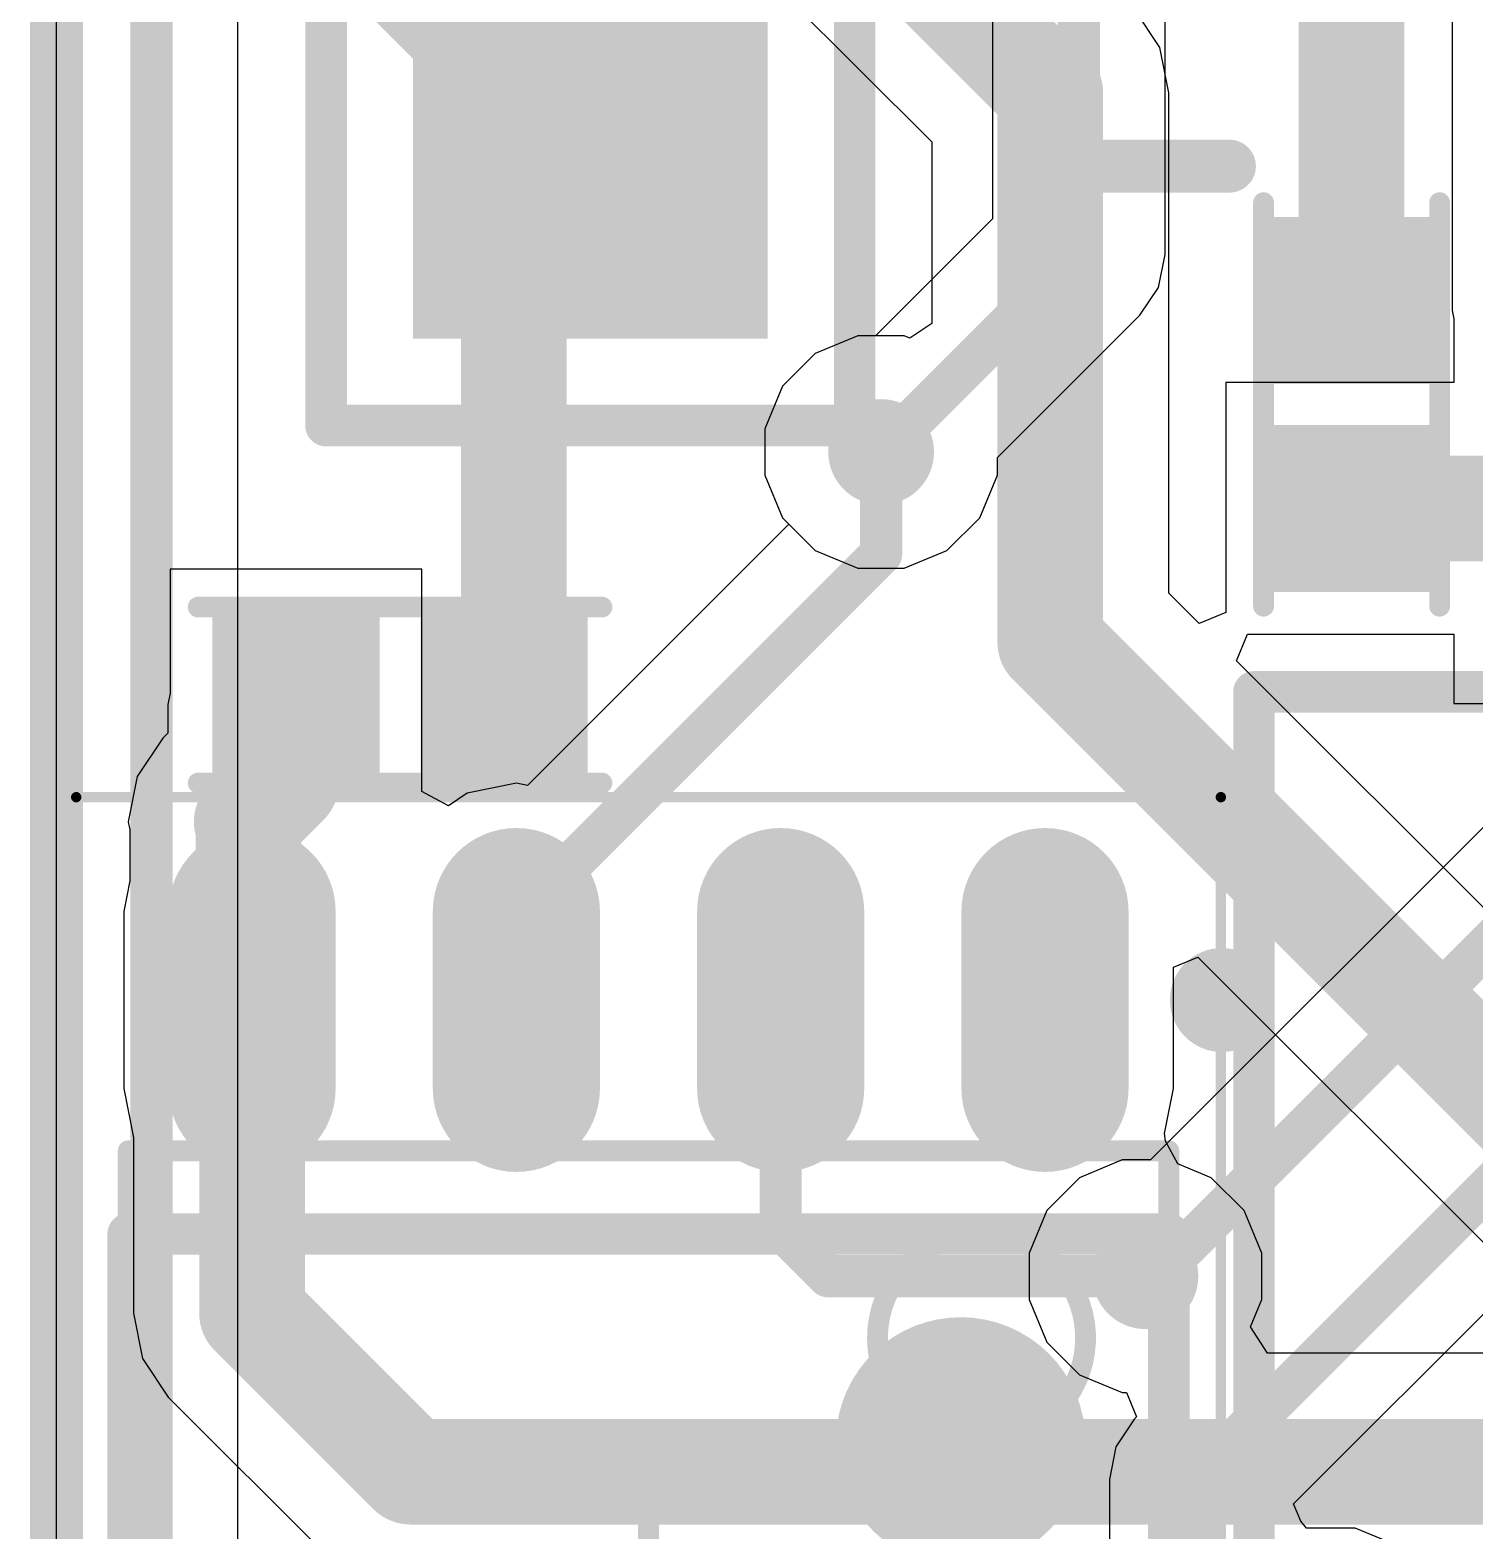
# Model space of a CAD drawing. Header units: millimetres. Extents: x -0.01 to 1.06, y -0.37 to 1.79.
# Drawn here: x -0.005 to 0.2683, y 0.5381 to 0.8222 of the extents above; entities that cross this region are included whole.
import ezdxf

# ---------------------------------------------------------------- set-up
doc = ezdxf.new("R2010")
doc.units = ezdxf.units.MM
doc.header["$MEASUREMENT"] = 0
for name, color, linetype in [('BottomLayer', 5, 'Continuous'), ('BottomOverlay', 54, 'Continuous'), ('BottomSolder', 6, 'Continuous'), ('Mechanical1', 6, 'Continuous'), ('Mechanical13', 56, 'Continuous'), ('Mechanical15', 56, 'Continuous'), ('MultiLayer', 9, 'Continuous'), ('PadHoleLayer', 156, 'Continuous'), ('TopLayer', 1, 'Continuous'), ('TopOverlay', 2, 'Continuous'), ('TopPaste', 8, 'Continuous'), ('TopSolder', 216, 'Continuous'), ('ViaHoleLayer', 16, 'Continuous')]:
    doc.layers.add(name, color=color, linetype=linetype)

# ---------------------------------------------------------------- blocks, each defined once
blk = doc.blocks.new('SOIC08_31')
at = {"layer": 'TopLayer'}
h = blk.add_hatch(color=1, dxfattribs=at)
edge = h.paths.add_edge_path()
edge.add_arc((-0.09055, 0.075), 0.01181, 270, 450)
edge.add_line((-0.09055, 0.08681), (-0.12402, 0.08681))
edge.add_arc((-0.12402, 0.075), 0.01181, 90, 270)
edge.add_line((-0.12402, 0.06319), (-0.09055, 0.06319))
h = blk.add_hatch(color=1, dxfattribs=at)
edge = h.paths.add_edge_path()
edge.add_arc((-0.09055, 0.025), 0.01181, 270, 450)
edge.add_line((-0.09055, 0.03681), (-0.12402, 0.03681))
edge.add_arc((-0.12402, 0.025), 0.01181, 90, 270)
edge.add_line((-0.12402, 0.01319), (-0.09055, 0.01319))
h = blk.add_hatch(color=1, dxfattribs=at)
edge = h.paths.add_edge_path()
edge.add_arc((-0.09055, -0.025), 0.01181, 270, 450)
edge.add_line((-0.09055, -0.01319), (-0.12402, -0.01319))
edge.add_arc((-0.12402, -0.025), 0.01181, 90, 270)
edge.add_line((-0.12402, -0.03681), (-0.09055, -0.03681))
h = blk.add_hatch(color=1, dxfattribs=at)
edge = h.paths.add_edge_path()
edge.add_arc((-0.09055, -0.075), 0.01181, 270, 450)
edge.add_line((-0.09055, -0.06319), (-0.12402, -0.06319))
edge.add_arc((-0.12402, -0.075), 0.01181, 90, 270)
edge.add_line((-0.12402, -0.08681), (-0.09055, -0.08681))
at = {"layer": 'TopPaste'}
h = blk.add_hatch(color=8, dxfattribs=at)
edge = h.paths.add_edge_path()
edge.add_arc((-0.09055, 0.075), 0.01181, 270, 450)
edge.add_line((-0.09055, 0.08681), (-0.12402, 0.08681))
edge.add_arc((-0.12402, 0.075), 0.01181, 90, 270)
edge.add_line((-0.12402, 0.06319), (-0.09055, 0.06319))
h = blk.add_hatch(color=8, dxfattribs=at)
edge = h.paths.add_edge_path()
edge.add_arc((-0.09055, 0.025), 0.01181, 270, 450)
edge.add_line((-0.09055, 0.03681), (-0.12402, 0.03681))
edge.add_arc((-0.12402, 0.025), 0.01181, 90, 270)
edge.add_line((-0.12402, 0.01319), (-0.09055, 0.01319))
h = blk.add_hatch(color=8, dxfattribs=at)
edge = h.paths.add_edge_path()
edge.add_arc((-0.09055, -0.025), 0.01181, 270, 450)
edge.add_line((-0.09055, -0.01319), (-0.12402, -0.01319))
edge.add_arc((-0.12402, -0.025), 0.01181, 90, 270)
edge.add_line((-0.12402, -0.03681), (-0.09055, -0.03681))
h = blk.add_hatch(color=8, dxfattribs=at)
edge = h.paths.add_edge_path()
edge.add_arc((-0.09055, -0.075), 0.01181, 270, 450)
edge.add_line((-0.09055, -0.06319), (-0.12402, -0.06319))
edge.add_arc((-0.12402, -0.075), 0.01181, 90, 270)
edge.add_line((-0.12402, -0.08681), (-0.09055, -0.08681))
at = {"layer": 'TopSolder'}
h = blk.add_hatch(color=216, dxfattribs=at)
edge = h.paths.add_edge_path()
edge.add_arc((-0.09055, 0.075), 0.01581, 270, 450)
edge.add_line((-0.09055, 0.09081), (-0.12402, 0.09081))
edge.add_arc((-0.12402, 0.075), 0.01581, 90, 270)
edge.add_line((-0.12402, 0.05919), (-0.09055, 0.05919))
h = blk.add_hatch(color=216, dxfattribs=at)
edge = h.paths.add_edge_path()
edge.add_arc((-0.09055, 0.025), 0.01581, 270, 450)
edge.add_line((-0.09055, 0.04081), (-0.12402, 0.04081))
edge.add_arc((-0.12402, 0.025), 0.01581, 90, 270)
edge.add_line((-0.12402, 0.00919), (-0.09055, 0.00919))
h = blk.add_hatch(color=216, dxfattribs=at)
edge = h.paths.add_edge_path()
edge.add_arc((-0.09055, -0.025), 0.01581, 270, 450)
edge.add_line((-0.09055, -0.00919), (-0.12402, -0.00919))
edge.add_arc((-0.12402, -0.025), 0.01581, 90, 270)
edge.add_line((-0.12402, -0.04081), (-0.09055, -0.04081))
h = blk.add_hatch(color=216, dxfattribs=at)
edge = h.paths.add_edge_path()
edge.add_arc((-0.09055, -0.075), 0.01581, 270, 450)
edge.add_line((-0.09055, -0.05919), (-0.12402, -0.05919))
edge.add_arc((-0.12402, -0.075), 0.01581, 90, 270)
edge.add_line((-0.12402, -0.09081), (-0.09055, -0.09081))
at = {"layer": 'Mechanical13', "const_width": 0.00394}
for points in [[(-0.07874, -0.09843), (-0.07874, 0.09843)], [(0.07874, 0.09843), (-0.07874, 0.09843)], [(0.07874, -0.09843), (-0.07874, -0.09843)]]:
    blk.add_lwpolyline(points, dxfattribs=at)
at = {"layer": 'Mechanical13'}
for points, const_width in [([(-0.07972, 0.09843, 1), (-0.07776, 0.09843, 1)], 0.00197), ([(-0.07972, 0.09843, 1), (-0.07776, 0.09843, 1)], 0.00197), ([(-0.02362, 0.06299, 1), (-0.06299, 0.06299, 1)], 0.00394), ([(-0.06398, 0.06299, 1), (-0.06201, 0.06299, 1)], 0.00197), ([(-0.02461, 0.06299, 1), (-0.02264, 0.06299, 1)], 0.00197), ([(-0.07972, -0.09843, 1), (-0.07776, -0.09843, 1)], 0.00197), ([(-0.07972, -0.09843, 1), (-0.07776, -0.09843, 1)], 0.00197)]:
    blk.add_lwpolyline(points, format="xyb", close=True, dxfattribs=dict(at, const_width=const_width))
at = {"layer": 'Mechanical15'}
for points, const_width in [([(-0.14567, -0.10827), (-0.14567, 0.10827)], 0.00197), ([(0.14567, 0.10827), (-0.14567, 0.10827)], 0.00197), ([(0.01969, 0), (-0.01969, 0)], 0.00394), ([(0.14567, -0.10827), (-0.14567, -0.10827)], 0.00197)]:
    blk.add_lwpolyline(points, dxfattribs=dict(at, const_width=const_width))
for points, const_width in [([(-0.14616, 0.10827, 1), (-0.14518, 0.10827, 1)], 0.000984), ([(-0.14616, 0.10827, 1), (-0.14518, 0.10827, 1)], 0.000984), ([(-0.02067, 0, 1), (-0.0187, 0, 1)], 0.00197), ([(-0.14616, -0.10827, 1), (-0.14518, -0.10827, 1)], 0.000984), ([(-0.14616, -0.10827, 1), (-0.14518, -0.10827, 1)], 0.000984)]:
    blk.add_lwpolyline(points, format="xyb", close=True, dxfattribs=dict(at, const_width=const_width))
at = {"layer": 'TopOverlay'}
for points, const_width in [([(-0.10236, 0.10846, 1), (-0.1122, 0.10846, 1)], 0.00984), ([(-0.11467, 0.10846, 1), (-0.10974, 0.10846, 1)], 0.00492), ([(-0.10482, 0.10846, 1), (-0.0999, 0.10846, 1)], 0.00492), ([(-0.06496, 0.09843, 1), (-0.06102, 0.09843, 1)], 0.00394), ([(-0.06496, 0.09843, 1), (-0.06102, 0.09843, 1)], 0.00394), ([(-0.01181, 0.05906, 1), (-0.03543, 0.05906, 1)], 0.02362), ([(-0.04134, 0.05906, 1), (-0.02953, 0.05906, 1)], 0.01181), ([(-0.01772, 0.05906, 1), (-0.00591, 0.05906, 1)], 0.01181), ([(-0.06496, -0.09843, 1), (-0.06102, -0.09843, 1)], 0.00394), ([(-0.06496, -0.09843, 1), (-0.06102, -0.09843, 1)], 0.00394)]:
    blk.add_lwpolyline(points, format="xyb", close=True, dxfattribs=dict(at, const_width=const_width))
at = {"layer": 'TopOverlay', "const_width": 0.00787}
for points in [[(-0.06299, -0.09843), (-0.06299, 0.09843)], [(0.06299, 0.09843), (-0.06299, 0.09843)], [(0.06299, -0.09843), (-0.06299, -0.09843)]]:
    blk.add_lwpolyline(points, dxfattribs=at)
blk = doc.blocks.new('CHAVE_TACT_SMD___1_34')
at = {"layer": 'TopOverlay', "const_width": 0.00787}
for points in [[(-0.1122, 0.0748), (0.1122, 0.0748)], [(0.1122, 0.0748), (0.1122, -0.07087)]]:
    blk.add_lwpolyline(points, dxfattribs=at)
at = {"layer": 'TopOverlay', "const_width": 0.00394}
blk.add_lwpolyline([(0.11024, 0.0748, 1), (0.11417, 0.0748, 1)], format="xyb", close=True, dxfattribs=at)
blk.add_lwpolyline([(0.11024, 0.0748, 1), (0.11417, 0.0748, 1)], format="xyb", close=True, dxfattribs=at)
blk = doc.blocks.new('HDR1X2_42')
at = {"layer": 'BottomLayer'}
blk.add_hatch(color=5, dxfattribs=at).paths.add_polyline_path([(-0.02953, 0.02953), (0.02953, 0.02953), (0.02953, -0.02953), (-0.02953, -0.02953)])
h = blk.add_hatch(color=5, dxfattribs=at)
edge = h.paths.add_edge_path()
edge.add_arc((0.1, 0), 0.02953, 0, 360)
at = {"layer": 'BottomSolder'}
blk.add_hatch(color=6, dxfattribs=at).paths.add_polyline_path([(-0.03353, 0.03353), (0.03353, 0.03353), (0.03353, -0.03353), (-0.03353, -0.03353)])
h = blk.add_hatch(color=6, dxfattribs=at)
edge = h.paths.add_edge_path()
edge.add_arc((0.1, 0), 0.03353, 0, 360)
at = {"layer": 'MultiLayer'}
blk.add_hatch(color=9, dxfattribs=at).paths.add_polyline_path([(-0.02953, 0.02953), (0.02953, 0.02953), (0.02953, -0.02953), (-0.02953, -0.02953)])
h = blk.add_hatch(color=9, dxfattribs=at)
edge = h.paths.add_edge_path()
edge.add_arc((0.1, 0), 0.02953, 0, 360)
at = {"layer": 'PadHoleLayer'}
h = blk.add_hatch(color=156, dxfattribs=at)
edge = h.paths.add_edge_path()
edge.add_arc((0, 0), 0.01772, 0, 360)
h = blk.add_hatch(color=156, dxfattribs=at)
edge = h.paths.add_edge_path()
edge.add_arc((0.1, 0), 0.01772, 0, 360)
at = {"layer": 'TopLayer'}
blk.add_hatch(color=1, dxfattribs=at).paths.add_polyline_path([(-0.02953, 0.02953), (0.02953, 0.02953), (0.02953, -0.02953), (-0.02953, -0.02953)])
h = blk.add_hatch(color=1, dxfattribs=at)
edge = h.paths.add_edge_path()
edge.add_arc((0.1, 0), 0.02953, 0, 360)
at = {"layer": 'TopSolder'}
blk.add_hatch(color=216, dxfattribs=at).paths.add_polyline_path([(-0.03353, 0.03353), (0.03353, 0.03353), (0.03353, -0.03353), (-0.03353, -0.03353)])
h = blk.add_hatch(color=216, dxfattribs=at)
edge = h.paths.add_edge_path()
edge.add_arc((0.1, 0), 0.03353, 0, 360)
at = {"layer": 'TopOverlay', "const_width": 0.00787}
for points in [[(-0.05, 0.05), (0.15, 0.05)], [(-0.05, 0.05), (-0.05, -0.05)], [(0.15, 0.05), (0.15, -0.05)], [(-0.05, -0.05), (0.15, -0.05)]]:
    blk.add_lwpolyline(points, dxfattribs=at)
at = {"layer": 'TopOverlay', "const_width": 0.00394}
for points in [[(-0.05197, 0.05, 1), (-0.04803, 0.05, 1)], [(-0.05197, 0.05, 1), (-0.04803, 0.05, 1)], [(0.14803, 0.05, 1), (0.15197, 0.05, 1)], [(0.14803, 0.05, 1), (0.15197, 0.05, 1)], [(-0.05197, -0.05, 1), (-0.04803, -0.05, 1)], [(-0.05197, -0.05, 1), (-0.04803, -0.05, 1)], [(0.14803, -0.05, 1), (0.15197, -0.05, 1)], [(0.14803, -0.05, 1), (0.15197, -0.05, 1)]]:
    blk.add_lwpolyline(points, format="xyb", close=True, dxfattribs=at)
blk = doc.blocks.new('CAP_0402_48')
at = {"layer": 'TopLayer'}
for points in [[(-0.0315, -0.01181), (-0.0315, 0.01181), (-0.00787, 0.01181), (-0.00787, -0.01181)], [(0.00787, -0.01181), (0.00787, 0.01181), (0.0315, 0.01181), (0.0315, -0.01181)]]:
    blk.add_hatch(color=1, dxfattribs=at).paths.add_polyline_path(points)
at = {"layer": 'TopPaste'}
for points in [[(-0.0315, -0.01181), (-0.0315, 0.01181), (-0.00787, 0.01181), (-0.00787, -0.01181)], [(0.00787, -0.01181), (0.00787, 0.01181), (0.0315, 0.01181), (0.0315, -0.01181)]]:
    blk.add_hatch(color=8, dxfattribs=at).paths.add_polyline_path(points)
at = {"layer": 'TopSolder'}
for points in [[(-0.0355, -0.01581), (-0.0355, 0.01581), (-0.00387, 0.01581), (-0.00387, -0.01581)], [(0.00387, -0.01581), (0.00387, 0.01581), (0.0355, 0.01581), (0.0355, -0.01581)]]:
    blk.add_hatch(color=216, dxfattribs=at).paths.add_polyline_path(points)
at = {"layer": 'TopOverlay', "const_width": 0.00394}
for points in [[(0.03819, 0.01665), (-0.03819, 0.01665)], [(0.03819, -0.01665), (-0.03819, -0.01665)]]:
    blk.add_lwpolyline(points, dxfattribs=at)
at = {"layer": 'TopOverlay', "const_width": 0.00197}
for points in [[(-0.03917, 0.01665, 1), (-0.0372, 0.01665, 1)], [(0.0372, 0.01665, 1), (0.03917, 0.01665, 1)], [(-0.03917, -0.01665, 1), (-0.0372, -0.01665, 1)], [(0.0372, -0.01665, 1), (0.03917, -0.01665, 1)]]:
    blk.add_lwpolyline(points, format="xyb", close=True, dxfattribs=at)
blk = doc.blocks.new('CAP_0402_50')
at = {"layer": 'TopLayer'}
for points in [[(-0.0315, -0.01181), (-0.0315, 0.01181), (-0.00787, 0.01181), (-0.00787, -0.01181)], [(0.00787, -0.01181), (0.00787, 0.01181), (0.0315, 0.01181), (0.0315, -0.01181)]]:
    blk.add_hatch(color=1, dxfattribs=at).paths.add_polyline_path(points)
at = {"layer": 'TopPaste'}
for points in [[(-0.0315, -0.01181), (-0.0315, 0.01181), (-0.00787, 0.01181), (-0.00787, -0.01181)], [(0.00787, -0.01181), (0.00787, 0.01181), (0.0315, 0.01181), (0.0315, -0.01181)]]:
    blk.add_hatch(color=8, dxfattribs=at).paths.add_polyline_path(points)
at = {"layer": 'TopSolder'}
for points in [[(-0.0355, -0.01581), (-0.0355, 0.01581), (-0.00387, 0.01581), (-0.00387, -0.01581)], [(0.00387, -0.01581), (0.00387, 0.01581), (0.0355, 0.01581), (0.0355, -0.01581)]]:
    blk.add_hatch(color=216, dxfattribs=at).paths.add_polyline_path(points)
at = {"layer": 'TopOverlay', "const_width": 0.00394}
for points in [[(-0.03819, 0.01665), (0.03819, 0.01665)], [(-0.03819, -0.01665), (0.03819, -0.01665)]]:
    blk.add_lwpolyline(points, dxfattribs=at)
at = {"layer": 'TopOverlay', "const_width": 0.00197}
for points in [[(-0.03917, 0.01665, 1), (-0.0372, 0.01665, 1)], [(0.0372, 0.01665, 1), (0.03917, 0.01665, 1)], [(-0.03917, -0.01665, 1), (-0.0372, -0.01665, 1)], [(0.0372, -0.01665, 1), (0.03917, -0.01665, 1)]]:
    blk.add_lwpolyline(points, format="xyb", close=True, dxfattribs=at)

msp = doc.modelspace()

# ---------------------------------------------------------------- hatches: boundary and pattern name
at = {"layer": 'BottomLayer'}
h = msp.add_hatch(color=5, dxfattribs=at)
edge = h.paths.add_edge_path()
edge.add_arc((0.156, 0.74231), 0.01, 0, 360)
h = msp.add_hatch(color=5, dxfattribs=at)
edge = h.paths.add_edge_path()
edge.add_arc((0.206, 0.58631), 0.01, 0, 360)
at = {"layer": 'TopLayer'}
h = msp.add_hatch(color=1, dxfattribs=at)
edge = h.paths.add_edge_path()
edge.add_arc((0.156, 0.74231), 0.01, 0, 360)
h = msp.add_hatch(color=1, dxfattribs=at)
edge = h.paths.add_edge_path()
edge.add_arc((0.206, 0.58631), 0.01, 0, 360)
at = {"layer": 'ViaHoleLayer'}
h = msp.add_hatch(color=16, dxfattribs=at)
edge = h.paths.add_edge_path()
edge.add_arc((0.156, 0.74231), 0.006, 0, 360)
h = msp.add_hatch(color=16, dxfattribs=at)
edge = h.paths.add_edge_path()
edge.add_arc((0.206, 0.58631), 0.006, 0, 360)

# ---------------------------------------------------------------- linework, layer by layer
at = {"layer": 'BottomLayer'}
for p, q in [((0.03431, 0.20907), (0.03431, 0.99255)), ((0.17709, 0.86859), (0.17709, 0.78647)), ((0.20971, 0.77971), (0.20971, 0.86183)), ((0.17709, 0.78647), (0.15493, 0.76431)), ((0.20847, 0.77347), (0.20971, 0.77971)), ((0.20494, 0.76818), (0.20847, 0.77347)), ((0.178, 0.74124), (0.20494, 0.76818)), ((0.15162, 0.76431), (0.14354, 0.76096)), ((0.15493, 0.76431), (0.15162, 0.76431)), ((0.14354, 0.76096), (0.13735, 0.75477)), ((0.13735, 0.75477), (0.134, 0.74669)), ((0.134, 0.74669), (0.134, 0.73793)), ((0.178, 0.73793), (0.178, 0.74124)), ((0.134, 0.73793), (0.13735, 0.72985)), ((0.17465, 0.72985), (0.178, 0.73793)), ((0.13735, 0.72985), (0.14354, 0.72366)), ((0.16846, 0.72366), (0.17465, 0.72985)), ((0.14354, 0.72366), (0.15162, 0.72031)), ((0.16038, 0.72031), (0.16846, 0.72366)), ((0.15162, 0.72031), (0.16038, 0.72031)), ((0.28509, 0.68647), (0.20693, 0.60831)), ((0.20162, 0.60831), (0.19354, 0.60496)), ((0.20693, 0.60831), (0.20162, 0.60831)), ((0.19354, 0.60496), (0.18735, 0.59877)), ((0.18735, 0.59877), (0.184, 0.59069)), ((0.184, 0.59069), (0.184, 0.58193)), ((0.234, 0.54324), (0.27688, 0.58612)), ((0.184, 0.58193), (0.18735, 0.57385)), ((0.18735, 0.57385), (0.19354, 0.56766)), ((0.19354, 0.56766), (0.20162, 0.56431)), ((0.20162, 0.56431), (0.2024, 0.56431)), ((0.2024, 0.56431), (0.20431, 0.55969)), ((0.20431, 0.55969), (0.20396, 0.55935)), ((0.20396, 0.55935), (0.20043, 0.55405)), ((0.20043, 0.55405), (0.19919, 0.54781)), ((0.19919, 0.54781), (0.19919, 0.50481)), ((0.23539, 0.53996), (0.234, 0.54324)), ((0.23647, 0.53863), (0.23539, 0.53996)), ((0.2457, 0.53863), (0.23647, 0.53863)), ((0.2547, 0.5349), (0.2457, 0.53863))]:
    msp.add_line(p, q, dxfattribs=at)
for points, const_width in [([(0.018, 0.20231), (0.018, 0.99931)], 0.008), ([(0.1934, 0.77971), (0.1934, 0.86859)], 0.008), ([(0.052, 0.84631), (0.101, 0.79731)], 0.02), ([(0.156, 0.74231), (0.1934, 0.77971)], 0.008), ([(0.208, 0.58631), (0.3014, 0.67971)], 0.008), ([(0.2155, 0.54781), (0.3284, 0.66071)], 0.008), ([(0.206, 0.58631), (0.208, 0.58631)], 0.008), ([(0.2155, 0.50481), (0.2155, 0.54781)], 0.008)]:
    msp.add_lwpolyline(points, dxfattribs=dict(at, const_width=const_width))
for points, const_width in [([(0.096, 0.79731, 1), (0.106, 0.79731, 1)], 0.01), ([(0.1914, 0.77971, 1), (0.1954, 0.77971, 1)], 0.004), ([(0.1914, 0.77971, 1), (0.1954, 0.77971, 1)], 0.004), ([(0.154, 0.74231, 1), (0.158, 0.74231, 1)], 0.004), ([(0.204, 0.58631, 1), (0.208, 0.58631, 1)], 0.004), ([(0.206, 0.58631, 1), (0.21, 0.58631, 1)], 0.004), ([(0.206, 0.58631, 1), (0.21, 0.58631, 1)], 0.004), ([(0.2135, 0.54781, 1), (0.2175, 0.54781, 1)], 0.004), ([(0.2135, 0.54781, 1), (0.2175, 0.54781, 1)], 0.004)]:
    msp.add_lwpolyline(points, format="xyb", close=True, dxfattribs=dict(at, const_width=const_width))
at = {"layer": 'BottomOverlay', "const_width": 0.01}
msp.add_lwpolyline([(0.1869, 0.79641), (0.2219, 0.79641)], dxfattribs=at)
at = {"layer": 'BottomOverlay', "const_width": 0.005}
for points in [[(0.1844, 0.79641, 1), (0.1894, 0.79641, 1)], [(0.2194, 0.79641, 1), (0.2244, 0.79641, 1)]]:
    msp.add_lwpolyline(points, format="xyb", close=True, dxfattribs=at)
at = {"layer": 'Mechanical1', "const_width": 0.01}
msp.add_lwpolyline([(0, 1.70631), (0, 0.08131)], dxfattribs=at)
at = {"layer": 'TopLayer'}
for p, q in [((0, 0.07731), (0, 1.55131)), ((0.26403, 0.90243), (0.26403, 0.76908)), ((0.10989, 0.8567), (0.16557, 0.80102)), ((0.20872, 0.81889), (0.20386, 0.82617)), ((0.21043, 0.81031), (0.20872, 0.81889)), ((0.21043, 0.7156), (0.21043, 0.81031)), ((0.16557, 0.80102), (0.16557, 0.76666)), ((0.26403, 0.76908), (0.26434, 0.76751)), ((0.26434, 0.76751), (0.26434, 0.75544)), ((0.15162, 0.76431), (0.14354, 0.76096)), ((0.16038, 0.76431), (0.15162, 0.76431)), ((0.16141, 0.76388), (0.16038, 0.76431)), ((0.16557, 0.76666), (0.16141, 0.76388)), ((0.14354, 0.76096), (0.13735, 0.75477)), ((0.13735, 0.75477), (0.134, 0.74669)), ((0.26434, 0.75544), (0.22119, 0.75544)), ((0.22119, 0.75544), (0.22119, 0.71191)), ((0.134, 0.74669), (0.134, 0.73793)), ((0.134, 0.73793), (0.13735, 0.72985)), ((0.13856, 0.72864), (0.0891, 0.67919)), ((0.13735, 0.72985), (0.13856, 0.72864)), ((0.06913, 0.72012), (0.0215, 0.72012)), ((0.0215, 0.72012), (0.0215, 0.69667)), ((0.06913, 0.67803), (0.06913, 0.72012)), ((0.21619, 0.70984), (0.21043, 0.7156)), ((0.22119, 0.71191), (0.21619, 0.70984)), ((0.22322, 0.70281), (0.22529, 0.70781)), ((0.22529, 0.70781), (0.26434, 0.70781)), ((0.26434, 0.70781), (0.26434, 0.69474)), ((0.31318, 0.61286), (0.22322, 0.70281)), ((0.0215, 0.69667), (0.02107, 0.6945)), ((0.02107, 0.6945), (0.02107, 0.68911)), ((0.26434, 0.69474), (0.33834, 0.69474)), ((0.02014, 0.68817), (0.01528, 0.68089)), ((0.02107, 0.68911), (0.02014, 0.68817)), ((0.01528, 0.68089), (0.01357, 0.67231)), ((0.087, 0.6796), (0.07771, 0.67776)), ((0.0891, 0.67919), (0.087, 0.6796)), ((0.07413, 0.67536), (0.06913, 0.67803)), ((0.07771, 0.67776), (0.07413, 0.67536)), ((0.01357, 0.67231), (0.01388, 0.67077)), ((0.01388, 0.67077), (0.01388, 0.66113)), ((0.01388, 0.66113), (0.01272, 0.65533)), ((0.01272, 0.65533), (0.01272, 0.62186)), ((0.21128, 0.64478), (0.2159, 0.64669)), ((0.2159, 0.64669), (0.28387, 0.57872)), ((0.21128, 0.62186), (0.21128, 0.64478)), ((0.01272, 0.62186), (0.01457, 0.61258)), ((0.20958, 0.61331), (0.21128, 0.62186)), ((0.01457, 0.61258), (0.01457, 0.57931)), ((0.20981, 0.61187), (0.20958, 0.61331)), ((0.21211, 0.60759), (0.20981, 0.61187)), ((0.21846, 0.60496), (0.21211, 0.60759)), ((0.22465, 0.59877), (0.21846, 0.60496)), ((0.228, 0.59069), (0.22465, 0.59877)), ((0.228, 0.58193), (0.228, 0.59069)), ((0.22585, 0.57674), (0.228, 0.58193)), ((0.01457, 0.57931), (0.01628, 0.57073)), ((0.22908, 0.57174), (0.22585, 0.57674)), ((0.28239, 0.57174), (0.22908, 0.57174)), ((0.01628, 0.57073), (0.02114, 0.56345)), ((0.02114, 0.56345), (0.05114, 0.53345))]:
    msp.add_line(p, q, dxfattribs=at)
for points, const_width in [([(0.101, 0.89731), (0.188, 0.81031)], 0.02), ([(0.245, 0.771), (0.245, 0.84631)], 0.02), ([(0.188, 0.70631), (0.188, 0.81031)], 0.02), ([(0.0865, 0.78281), (0.101, 0.79731)], 0.02), ([(0.0865, 0.69812), (0.0865, 0.78281)], 0.02), ([(0.156, 0.72301), (0.156, 0.74231)], 0.008), ([(0.245, 0.73163), (0.28634, 0.73163)], 0.02), ([(0.087, 0.65401), (0.156, 0.72301)], 0.008), ([(0.188, 0.70631), (0.305, 0.58931)], 0.02), ([(0.08469, 0.69631), (0.0865, 0.69812)], 0.02), ([(0.0435, 0.6945), (0.04532, 0.69631)], 0.02), ([(0.0435, 0.67981), (0.0435, 0.6945)], 0.02), ([(0.036, 0.67231), (0.0435, 0.67981)], 0.02), ([(0.036, 0.67231), (0.03631, 0.672)], 0.02), ([(0.03631, 0.63929), (0.03631, 0.672)], 0.02), ([(0.087, 0.63859), (0.087, 0.65401)], 0.008), ([(0.03631, 0.63929), (0.037, 0.63859)], 0.02), ([(0.037, 0.57931), (0.037, 0.63859)], 0.02), ([(0.137, 0.59531), (0.137, 0.63859)], 0.008), ([(0.137, 0.59531), (0.146, 0.58631)], 0.008), ([(0.037, 0.57931), (0.067, 0.54931)], 0.02), ([(0.146, 0.58631), (0.206, 0.58631)], 0.008), ([(0.067, 0.54931), (0.3709, 0.54931)], 0.02)]:
    msp.add_lwpolyline(points, dxfattribs=dict(at, const_width=const_width))
for points, const_width in [([(0.183, 0.81031, 1), (0.193, 0.81031, 1)], 0.01), ([(0.183, 0.81031, 1), (0.193, 0.81031, 1)], 0.01), ([(0.096, 0.79731, 1), (0.106, 0.79731, 1)], 0.01), ([(0.0815, 0.78281, 1), (0.0915, 0.78281, 1)], 0.01), ([(0.0815, 0.78281, 1), (0.0915, 0.78281, 1)], 0.01), ([(0.24, 0.771, 1), (0.25, 0.771, 1)], 0.01), ([(0.154, 0.74231, 1), (0.158, 0.74231, 1)], 0.004), ([(0.24, 0.73163, 1), (0.25, 0.73163, 1)], 0.01), ([(0.154, 0.72301, 1), (0.158, 0.72301, 1)], 0.004), ([(0.154, 0.72301, 1), (0.158, 0.72301, 1)], 0.004), ([(0.183, 0.70631, 1), (0.193, 0.70631, 1)], 0.01), ([(0.183, 0.70631, 1), (0.193, 0.70631, 1)], 0.01), ([(0.0815, 0.69812, 1), (0.0915, 0.69812, 1)], 0.01), ([(0.0815, 0.69812, 1), (0.0915, 0.69812, 1)], 0.01), ([(0.04031, 0.69631, 1), (0.05031, 0.69631, 1)], 0.01), ([(0.07969, 0.69631, 1), (0.08969, 0.69631, 1)], 0.01), ([(0.0385, 0.6945, 1), (0.0485, 0.6945, 1)], 0.01), ([(0.0385, 0.6945, 1), (0.0485, 0.6945, 1)], 0.01), ([(0.0385, 0.67981, 1), (0.0485, 0.67981, 1)], 0.01), ([(0.0385, 0.67981, 1), (0.0485, 0.67981, 1)], 0.01), ([(0.031, 0.67231, 1), (0.041, 0.67231, 1)], 0.01), ([(0.031, 0.67231, 1), (0.041, 0.67231, 1)], 0.01), ([(0.03131, 0.672, 1), (0.04131, 0.672, 1)], 0.01), ([(0.03131, 0.672, 1), (0.04131, 0.672, 1)], 0.01), ([(0.085, 0.65401, 1), (0.089, 0.65401, 1)], 0.004), ([(0.085, 0.65401, 1), (0.089, 0.65401, 1)], 0.004), ([(0.03131, 0.63929, 1), (0.04131, 0.63929, 1)], 0.01), ([(0.03131, 0.63929, 1), (0.04131, 0.63929, 1)], 0.01), ([(0.032, 0.63859, 1), (0.042, 0.63859, 1)], 0.01), ([(0.032, 0.63859, 1), (0.042, 0.63859, 1)], 0.01), ([(0.085, 0.63859, 1), (0.089, 0.63859, 1)], 0.004), ([(0.135, 0.63859, 1), (0.139, 0.63859, 1)], 0.004), ([(0.135, 0.59531, 1), (0.139, 0.59531, 1)], 0.004), ([(0.135, 0.59531, 1), (0.139, 0.59531, 1)], 0.004), ([(0.032, 0.57931, 1), (0.042, 0.57931, 1)], 0.01), ([(0.032, 0.57931, 1), (0.042, 0.57931, 1)], 0.01), ([(0.144, 0.58631, 1), (0.148, 0.58631, 1)], 0.004), ([(0.144, 0.58631, 1), (0.148, 0.58631, 1)], 0.004), ([(0.204, 0.58631, 1), (0.208, 0.58631, 1)], 0.004), ([(0.062, 0.54931, 1), (0.072, 0.54931, 1)], 0.01), ([(0.062, 0.54931, 1), (0.072, 0.54931, 1)], 0.01)]:
    msp.add_lwpolyline(points, format="xyb", close=True, dxfattribs=dict(at, const_width=const_width))
at = {"layer": 'TopOverlay', "const_width": 0.01}
msp.add_lwpolyline([(0.1869, 0.79641), (0.2219, 0.79641)], dxfattribs=at)
at = {"layer": 'TopOverlay', "const_width": 0.005}
for points in [[(0.1844, 0.79641, 1), (0.1894, 0.79641, 1)], [(0.2194, 0.79641, 1), (0.2244, 0.79641, 1)]]:
    msp.add_lwpolyline(points, format="xyb", close=True, dxfattribs=at)

# ---------------------------------------------------------------- block references
for name, p, rotation in [('HDR1X2_42', (0.101, 0.79731), 90), ('CHAVE_TACT_SMD___1_34', (0.30134, 0.5847), 90), ('CAP_0402_48', (0.245, 0.75131), 270), ('SOIC08_31', (0.112, 0.53131), 270)]:
    msp.add_blockref(name, p, dxfattribs=dict(rotation=rotation))
msp.add_blockref('CAP_0402_50', (0.065, 0.69631))

doc.saveas('drawing.dxf')
